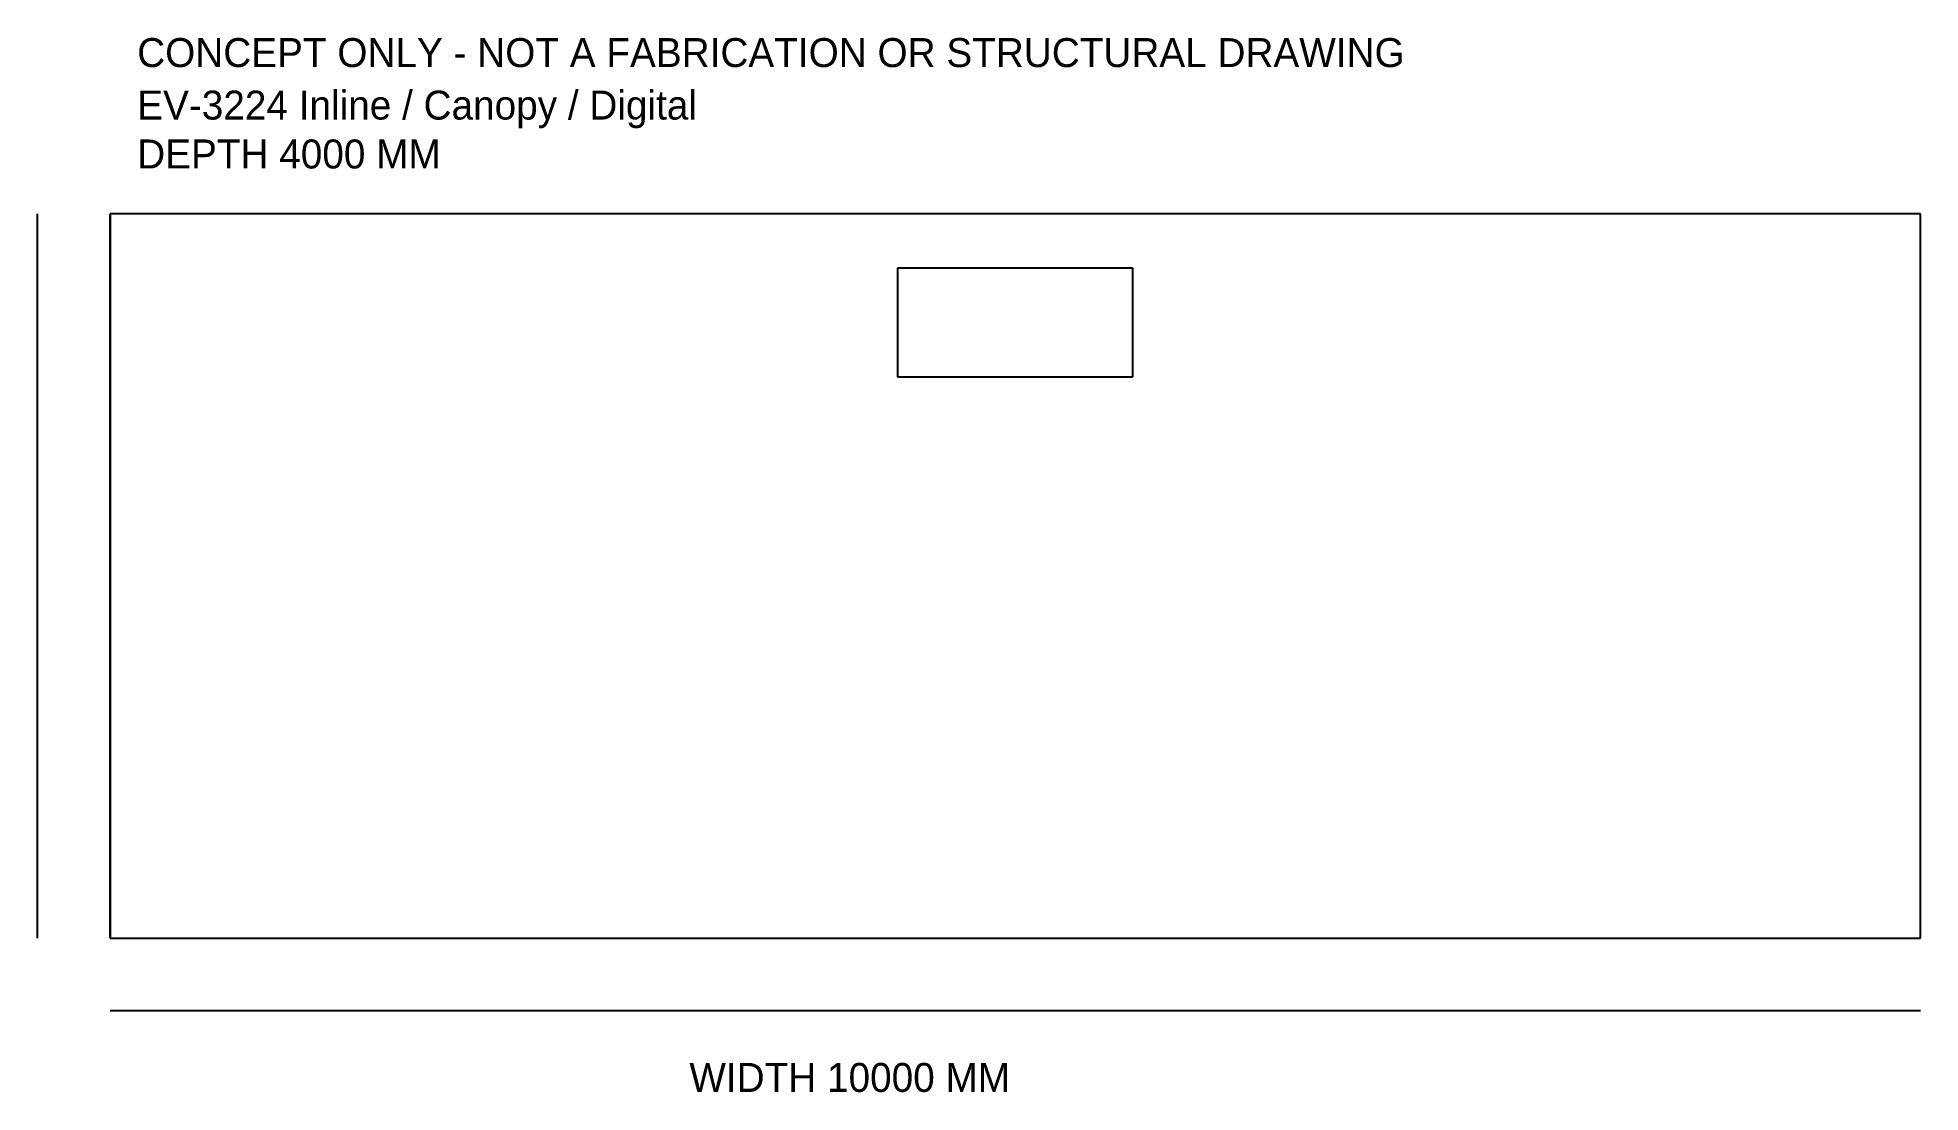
# Model space of a CAD drawing. Header units: millimetres. Extents: x -400 to 10000, y -852 to 4972.
import ezdxf

# ---------------------------------------------------------------- set-up
doc = ezdxf.new("R2010")
doc.units = ezdxf.units.MM

msp = doc.modelspace()

# ---------------------------------------------------------------- linework, layer by layer
at = {"layer": 'DIMENSIONS'}
for p, q in [((-400, 0), (-400, 4000)), ((0, -400), (10000, -400))]:
    msp.add_line(p, q, dxfattribs=at)
at = {"layer": 'FOOTPRINT'}
for p, q in [((10000, 4000), (0, 4000)), ((0, 4000), (0, 0)), ((10000, 0), (10000, 4000)), ((0, 0), (10000, 0))]:
    msp.add_line(p, q, dxfattribs=at)
at = {"layer": 'FURNITURE'}
for p, q in [((5650, 3700), (4350, 3700)), ((4350, 3700), (4350, 3100)), ((5650, 3100), (5650, 3700)), ((4350, 3100), (5650, 3100))]:
    msp.add_line(p, q, dxfattribs=at)
at = {"layer": 'WALLS'}
for p, q in [((0, 0), (0, 4000)), ((10000, 0), (10000, 4000)), ((0, 0), (10000, 0))]:
    msp.add_line(p, q, dxfattribs=at)

# ---------------------------------------------------------------- texts
at = {"layer": 'LABELS'}
for s, p in [('CONCEPT ONLY - NOT A FABRICATION OR STRUCTURAL DRAWING', (150, 4810)), ('EV-3224 Inline / Canopy / Digital', (150, 4520)), ('DEPTH 4000 MM', (150, 4250)), ('WIDTH 10000 MM', (3200, -850))]:
    msp.add_text(s, height=160, dxfattribs=at).set_placement(p)

doc.saveas('drawing.dxf')
